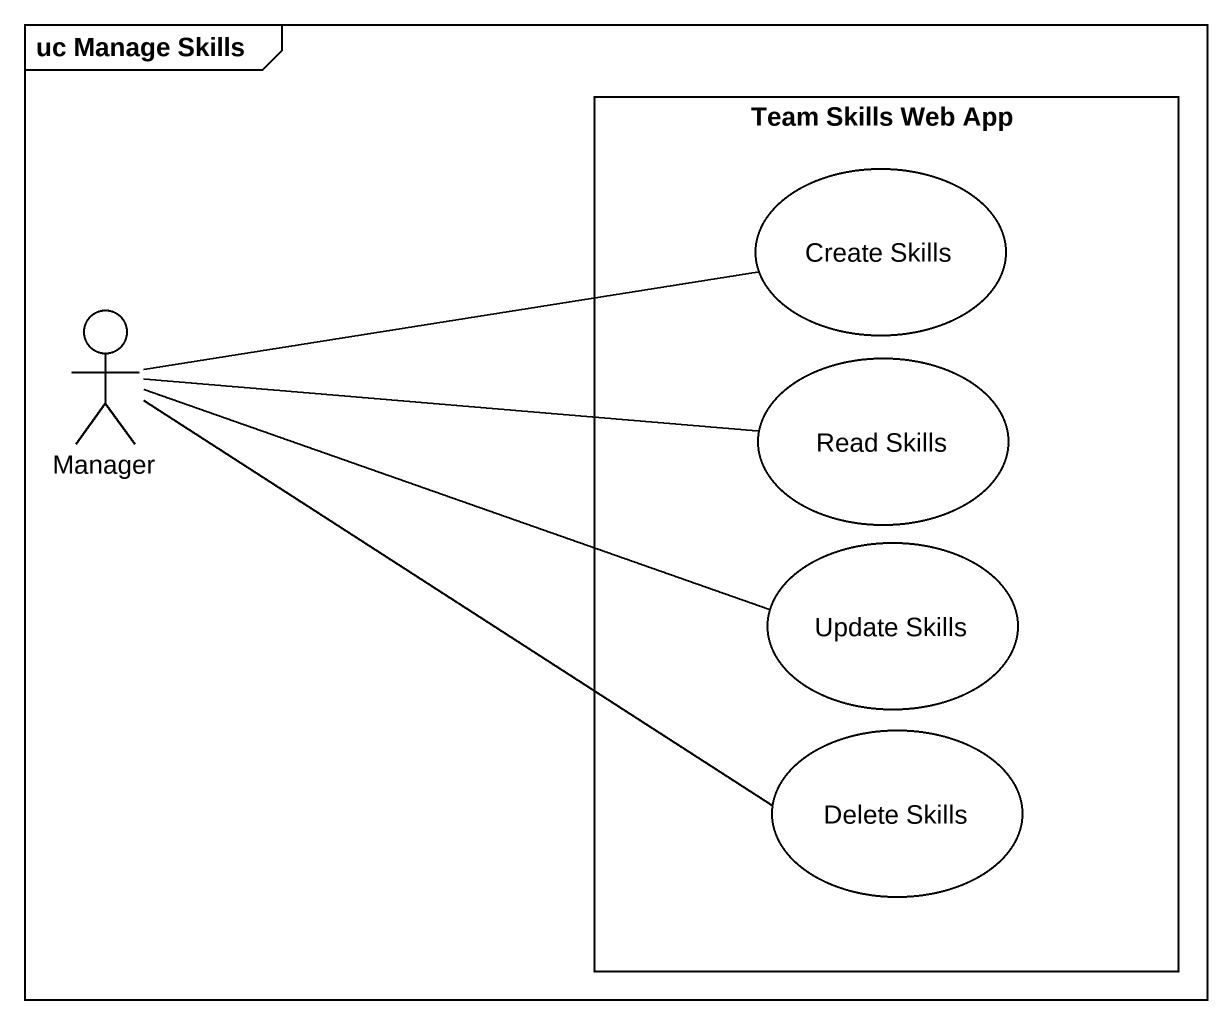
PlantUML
@startuml
mainframe uc Manage Skills
rectangle "Team Skills Web App" as Team_Skills_Web_App {
  usecase "Create Skills" as Create_Skills
  usecase "Read Skills" as Read_Skills
  usecase "Update Skills" as Update_Skills
  usecase "Delete Skills" as Delete_Skills
}
actor Manager
Manager -right- Create_Skills
Manager -right- Read_Skills
Manager -right- Update_Skills
Manager -right- Delete_Skills
@enduml
